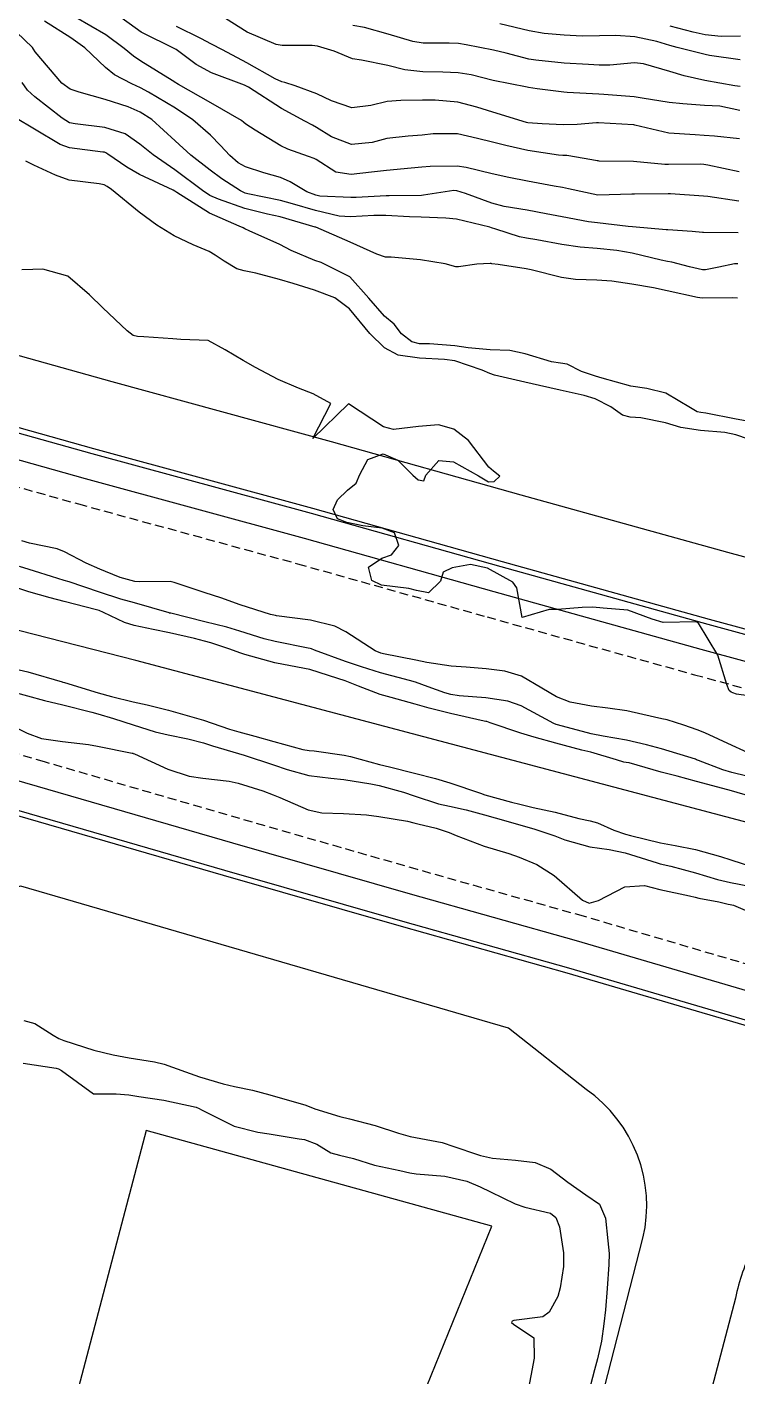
# Model space of a CAD drawing. Header units: metres. Extents: x 292545 to 299085, y 7450245 to 7463078.
# Drawn here: x 297437.6 to 297477.9, y 7452385 to 7452461.5 of the extents above; entities that cross this region are included whole.
import ezdxf

# ---------------------------------------------------------------- set-up
doc = ezdxf.new("R2010")
doc.units = ezdxf.units.M
doc.linetypes.add('DASHED', pattern=[0.75, 0.5, -0.25])
for name, color, linetype in [('Canteiro', 45, 'DASHED'), ('Ciclovia', 45, 'Continuous'), ('Curvas de Nivel 1m', 11, 'Continuous'), ('Curvas de Nivel 5m', 15, 'Continuous'), ('Edificações', 30, 'Continuous'), ('Hidrografia', 140, 'Continuous'), ('Vias Primárias', 230, 'Continuous')]:
    doc.layers.add(name, color=color, linetype=linetype)

msp = doc.modelspace()

# ---------------------------------------------------------------- linework, layer by layer
at = {"layer": 'Canteiro'}
for points in [[(297371.31, 7452453.637), (297386.443, 7452449.417), (297400.845, 7452445.425), (297417.444, 7452440.869), (297429.447, 7452437.533), (297440.491, 7452434.442), (297452.926, 7452431.049), (297463.675, 7452428.032), (297475.433, 7452424.759), (297488.714, 7452421.155), (297498.342, 7452418.574), (297510.25, 7452415.361), (297522.298, 7452412.199), (297532.202, 7452409.533), (297540.919, 7452407.221), (297550.874, 7452404.488), (297561.714, 7452401.435)], [(297564.342, 7452383.591), (297552.564, 7452386.999), (297540.607, 7452390.491), (297529.243, 7452393.729), (297517.137, 7452397.236), (297504.349, 7452400.861), (297493.795, 7452403.979), (297481.567, 7452407.41), (297469.149, 7452411.055), (297459.731, 7452413.702), (297449.651, 7452416.595), (297438.57, 7452419.81), (297431.209, 7452421.921), (297424.638, 7452423.562), (297410.285, 7452427.397), (297398.063, 7452430.787), (297384.406, 7452434.472), (297371.005, 7452438.251)]]:
    msp.add_lwpolyline(points, dxfattribs=at)
at = {"layer": 'Ciclovia'}
for points in [[(297562.508, 7452404.276), (297551.664, 7452407.33), (297541.688, 7452410.069), (297532.964, 7452412.383), (297523.056, 7452415.05), (297511.009, 7452418.211), (297499.108, 7452421.423), (297489.482, 7452424.003), (297476.215, 7452427.604), (297464.469, 7452430.873), (297453.713, 7452433.893), (297441.277, 7452437.285), (297430.239, 7452440.374), (297418.229, 7452443.712), (297401.629, 7452448.269), (297387.233, 7452452.259), (297372.098, 7452456.48)], [(297562.112, 7452402.86), (297551.271, 7452405.914), (297541.305, 7452408.65), (297532.584, 7452410.963), (297522.678, 7452413.63), (297510.631, 7452416.791), (297498.726, 7452420.004), (297489.1, 7452422.584), (297475.825, 7452426.187), (297464.074, 7452429.458), (297453.321, 7452432.476), (297440.886, 7452435.869), (297429.844, 7452438.959), (297417.838, 7452442.296), (297401.238, 7452446.852), (297386.839, 7452450.843), (297371.705, 7452455.063)], [(297563.945, 7452382.202), (297552.161, 7452385.611), (297540.207, 7452389.103), (297528.844, 7452392.34), (297516.739, 7452395.848), (297503.948, 7452399.473), (297493.395, 7452402.59), (297481.169, 7452406.022), (297468.75, 7452409.667), (297459.336, 7452412.312), (297449.25, 7452415.207), (297438.17, 7452418.422), (297430.835, 7452420.525), (297424.277, 7452422.163), (297409.906, 7452426.003), (297397.682, 7452429.394), (297384.022, 7452433.079), (297370.609, 7452436.861)], [(297551.71, 7452384.061), (297539.759, 7452387.551), (297528.398, 7452390.788), (297516.294, 7452394.295), (297503.499, 7452397.922), (297492.948, 7452401.038), (297480.723, 7452404.469), (297468.304, 7452408.114), (297458.895, 7452410.759), (297448.802, 7452413.655), (297437.722, 7452416.87), (297430.417, 7452418.965), (297423.873, 7452420.599), (297409.482, 7452424.444), (297397.255, 7452427.836), (297383.592, 7452431.522), (297370.167, 7452435.308)]]:
    msp.add_lwpolyline(points, dxfattribs=at)
at = {"layer": 'Curvas de Nivel 1m', "flags": 128}
for points, elevation in [([(297477.905, 7452448.057), (297477.712, 7452448.055), (297476.829, 7452447.871), (297476.063, 7452447.716), (297475.901, 7452447.722), (297475.153, 7452447.891), (297474.157, 7452448.158), (297473.906, 7452448.197), (297473.558, 7452448.262), (297471.91, 7452448.666), (297471.033, 7452448.818), (297469.913, 7452448.932), (297468.96, 7452449.01), (297467.915, 7452449.153), (297466.493, 7452449.419), (297465.918, 7452449.508), (297465.505, 7452449.592), (297464.168, 7452450.026), (297463.924, 7452450.104), (297463.821, 7452450.134), (297461.931, 7452450.603), (297461.331, 7452450.657), (297459.932, 7452450.7), (297459.279, 7452450.734), (297457.933, 7452450.804), (297457.245, 7452450.795), (297455.932, 7452450.727), (297455.286, 7452450.773), (297453.937, 7452451.077), (297452.64, 7452451.462), (297451.945, 7452451.652), (297450.108, 7452452.031), (297449.951, 7452452.068), (297449.681, 7452452.194), (297448.631, 7452452.881), (297447.964, 7452453.366), (297446.872, 7452454.231), (297445.981, 7452455.044), (297444.649, 7452456.253), (297443.999, 7452456.668), (297443.314, 7452456.959), (297442.009, 7452457.38), (297440.528, 7452457.792), (297440.018, 7452457.971), (297439.554, 7452458.315), (297438.041, 7452460.089), (297437.95, 7452460.239), (297437.877, 7452460.332), (297436.069, 7452462.073)], 694), ([(297477.949, 7452451.607), (297476.2, 7452451.878), (297475.953, 7452451.906), (297474.072, 7452452.026), (297473.954, 7452452.027), (297472.029, 7452452.004), (297471.954, 7452452.006), (297471.878, 7452452.007), (297469.953, 7452451.95), (297468.299, 7452452.317), (297467.957, 7452452.383), (297467.479, 7452452.464), (297465.96, 7452452.747), (297464.9, 7452452.954), (297463.964, 7452453.166), (297462.487, 7452453.526), (297461.968, 7452453.603), (297460.449, 7452453.584), (297459.968, 7452453.538), (297459.373, 7452453.485), (297457.965, 7452453.357), (297457.11, 7452453.254), (297455.963, 7452453.13), (297455.093, 7452453.258), (297453.971, 7452453.973), (297453.866, 7452454.035), (297453.551, 7452454.146), (297452.368, 7452454.555), (297451.979, 7452454.751), (297450.525, 7452455.647), (297449.991, 7452455.98), (297449.88, 7452456.08), (297449.742, 7452456.194), (297448.008, 7452457.195), (297446.166, 7452458.238), (297446.078, 7452458.293), (297446.024, 7452458.327), (297445.804, 7452458.464), (297444.036, 7452459.557), (297443.611, 7452459.839), (297443.091, 7452460.274), (297442.054, 7452461.05), (297440.337, 7452462.039)], 696), ([(297477.967, 7452453.272), (297476.195, 7452453.653), (297475.971, 7452453.697), (297475.794, 7452453.705), (297473.971, 7452453.693), (297473.761, 7452453.702), (297471.972, 7452453.858), (297470.03, 7452453.892), (297469.972, 7452453.894), (297469.923, 7452453.901), (297469.614, 7452453.955), (297468.195, 7452454.196), (297467.975, 7452454.21), (297467.733, 7452454.225), (297465.978, 7452454.495), (297464.735, 7452454.773), (297463.982, 7452454.958), (297463.13, 7452455.178), (297461.987, 7452455.432), (297460.61, 7452455.44), (297459.986, 7452455.367), (297459.204, 7452455.301), (297457.984, 7452455.164), (297457.15, 7452454.939), (297455.98, 7452454.82), (297454.845, 7452455.271), (297453.989, 7452455.796), (297453.769, 7452455.922), (297453.325, 7452456.15), (297452.004, 7452456.876), (297450.13, 7452458.08), (297450.022, 7452458.141), (297449.906, 7452458.191), (297448.03, 7452458.889), (297447.177, 7452459.366), (297446.043, 7452460.219), (297446, 7452460.24), (297444.057, 7452461.208), (297442.553, 7452462.283)], 697), ([(297478.006, 7452456.76), (297476.885, 7452456.996), (297476.01, 7452457.04), (297474.771, 7452457.139), (297474.013, 7452457.219), (297472.477, 7452457.464), (297472.017, 7452457.534), (297470.303, 7452457.663), (297470.019, 7452457.677), (297468.221, 7452457.776), (297468.02, 7452457.792), (297466.512, 7452457.995), (297466.024, 7452458.069), (297465.944, 7452458.08), (297464.027, 7452458.467), (297462.773, 7452458.782), (297462.031, 7452458.902), (297461.161, 7452458.93), (297460.032, 7452458.947), (297459.007, 7452459.059), (297458.035, 7452459.308), (297456.547, 7452459.606), (297456.039, 7452459.691), (297454.996, 7452460.13), (297454.047, 7452460.415), (297453.745, 7452460.447), (297452.047, 7452460.449), (297451.714, 7452460.507), (297450.058, 7452461.206), (297448.479, 7452462.206)], 699), ([(297477.986, 7452455.15), (297476.567, 7452455.295), (297475.987, 7452455.334), (297475.47, 7452455.37), (297473.989, 7452455.468), (297472.053, 7452455.929), (297471.993, 7452455.945), (297471.974, 7452455.949), (297469.995, 7452456.063), (297469.885, 7452456.061), (297468.789, 7452455.968), (297467.992, 7452455.937), (297466.796, 7452455.992), (297465.994, 7452456.062), (297465.915, 7452456.079), (297464.003, 7452456.66), (297463.088, 7452456.952), (297462.011, 7452457.231), (297460.726, 7452457.349), (297460.012, 7452457.335), (297458.781, 7452457.319), (297458.01, 7452457.265), (297457.075, 7452457.041), (297456.005, 7452456.907), (297454.839, 7452457.303), (297454.016, 7452457.704), (297452.782, 7452458.159), (297452.202, 7452458.345), (297452.025, 7452458.39), (297451.647, 7452458.554), (297450.036, 7452459.467), (297448.659, 7452460.204), (297448.048, 7452460.518), (297447.433, 7452460.839), (297446.062, 7452461.515)], 698), ([(297478.041, 7452459.629), (297476.286, 7452459.878), (297476.043, 7452459.932), (297474.464, 7452460.321), (297474.048, 7452460.439), (297473.3, 7452460.668), (297472.053, 7452460.94), (297470.982, 7452461.012), (297470.053, 7452460.984), (297469.065, 7452460.976), (297468.053, 7452461.024), (297466.913, 7452461.133), (297466.056, 7452461.276), (297464.398, 7452461.678)], 701), ([(297478.054, 7452460.969), (297476.962, 7452460.963), (297476.055, 7452461.058), (297475.365, 7452461.2), (297474.059, 7452461.54)], 702), ([(297477.877, 7452446.122), (297477.603, 7452446.136), (297475.876, 7452446.117), (297475.616, 7452446.145), (297473.882, 7452446.525), (297473.107, 7452446.696), (297471.888, 7452446.912), (297470.755, 7452447.076), (297469.891, 7452447.137), (297468.692, 7452447.167), (297467.893, 7452447.292), (297466.173, 7452447.724), (297465.9, 7452447.781), (297464.311, 7452448.024), (297463.937, 7452448.063), (297463.903, 7452448.072), (297463.851, 7452448.083), (297463.085, 7452448.038), (297462.058, 7452447.891), (297461.901, 7452447.896), (297461.295, 7452448.056), (297459.905, 7452448.288), (297458.241, 7452448.43), (297457.906, 7452448.445), (297457.41, 7452448.603), (297455.915, 7452449.295), (297453.957, 7452450.14), (297453.923, 7452450.148), (297451.931, 7452450.73), (297451.225, 7452450.886), (297449.938, 7452451.19), (297448.436, 7452451.722), (297447.949, 7452451.943), (297447.524, 7452452.224), (297445.964, 7452453.383), (297444.739, 7452454.252), (297443.979, 7452454.85), (297443.137, 7452455.425), (297441.988, 7452455.797), (297440.305, 7452455.992), (297439.99, 7452456.065), (297439.566, 7452456.314), (297438.015, 7452457.533), (297437.601, 7452457.918), (297437.304, 7452458.341)], 693), ([(297478.535, 7452439.113), (297477.797, 7452439.26), (297476.088, 7452439.589), (297475.8, 7452439.625), (297475.586, 7452439.669), (297475.208, 7452439.889), (297473.815, 7452440.723), (297472.746, 7452440.994), (297471.821, 7452441.129), (297470.204, 7452441.57), (297469.829, 7452441.686), (297469.035, 7452441.962), (297468.224, 7452442.361), (297467.837, 7452442.427), (297467.327, 7452442.496), (297465.842, 7452442.955), (297464.969, 7452443.138), (297463.844, 7452443.183), (297462.595, 7452443.293), (297461.846, 7452443.405), (297460.398, 7452443.514), (297459.848, 7452443.53), (297459.4, 7452443.628), (297458.823, 7452444.085), (297458.399, 7452444.633), (297457.863, 7452445.092), (297456.968, 7452446.109), (297455.891, 7452447.329), (297454.254, 7452448.136), (297453.904, 7452448.241), (297452.567, 7452448.818), (297451.913, 7452449.153), (297450.167, 7452449.941), (297449.921, 7452450.047), (297449.829, 7452450.098), (297449.618, 7452450.195), (297447.934, 7452450.934), (297446.08, 7452452.11), (297445.952, 7452452.191), (297445.858, 7452452.241), (297443.962, 7452453.123), (297443.232, 7452453.537), (297442.16, 7452454.287), (297442.046, 7452454.361), (297441.974, 7452454.388), (297441.866, 7452454.399), (297439.976, 7452454.648), (297439.458, 7452454.838), (297437.993, 7452455.69), (297436.927, 7452456.346)], 692), ([(297479.285, 7452437.845), (297477.788, 7452438.365), (297477.168, 7452438.487), (297475.79, 7452438.599), (297474.673, 7452438.778), (297473.794, 7452439.046), (297472.399, 7452439.322), (297471.797, 7452439.362), (297471.347, 7452439.485), (297470.699, 7452439.941), (297469.81, 7452440.4), (297469.185, 7452440.587), (297467.817, 7452440.903), (297466.648, 7452441.165), (297465.823, 7452441.341), (297464.101, 7452441.754), (297463.83, 7452441.848), (297463.404, 7452442.034), (297461.838, 7452442.551), (297461.258, 7452442.637), (297459.839, 7452442.702), (297458.633, 7452442.88), (297457.845, 7452443.288), (297457.024, 7452444.108), (297455.867, 7452445.513), (297455.044, 7452446.128), (297453.887, 7452446.559), (297452.67, 7452446.938), (297451.893, 7452447.171), (297450.557, 7452447.523), (297449.898, 7452447.655), (297449.479, 7452447.777), (297448.763, 7452448.207), (297448.252, 7452448.561), (297447.908, 7452448.753), (297447.005, 7452449.137), (297445.917, 7452449.648), (297444.932, 7452450.25), (297443.934, 7452451), (297442.365, 7452452.284), (297442.122, 7452452.455), (297441.955, 7452452.533), (297441.66, 7452452.589), (297439.958, 7452452.813), (297439.187, 7452453.092), (297437.966, 7452453.654), (297437.509, 7452453.878)], 691), ([(297479.563, 7452419.84), (297477.576, 7452420.735), (297476.018, 7452421.452), (297475.589, 7452421.628), (297474.834, 7452421.898), (297473.891, 7452422.201), (297473.596, 7452422.259), (297473.17, 7452422.342), (297471.601, 7452422.704), (297470.524, 7452422.868), (297469.603, 7452422.97), (297468.38, 7452423.197), (297467.608, 7452423.498), (297466.78, 7452423.988), (297465.623, 7452424.667), (297464.687, 7452424.954), (297463.629, 7452425.089), (297462.485, 7452425.186), (297461.631, 7452425.249), (297460.248, 7452425.449), (297459.636, 7452425.583), (297457.795, 7452425.944), (297457.641, 7452425.977), (297457.333, 7452426.103), (297455.654, 7452427.198), (297455.041, 7452427.514), (297453.66, 7452427.859), (297451.732, 7452428.1), (297451.662, 7452428.112), (297451.387, 7452428.173), (297449.668, 7452428.724), (297448.576, 7452429.111), (297447.675, 7452429.41), (297445.93, 7452429.996), (297445.69, 7452430.036), (297443.931, 7452430.016), (297443.69, 7452430.046), (297442.851, 7452430.273), (297442.017, 7452430.606), (297441.697, 7452430.735), (297440.922, 7452431.076), (297439.707, 7452431.733), (297439.283, 7452431.891), (297437.712, 7452432.211), (297437.274, 7452432.344)], 689), ([(297478.404, 7452419.002), (297477.556, 7452419.21), (297477.052, 7452419.362), (297475.672, 7452419.888), (297475.564, 7452419.936), (297475.494, 7452419.961), (297473.572, 7452420.544), (297472.713, 7452420.781), (297471.58, 7452421.05), (297470.26, 7452421.273), (297469.585, 7452421.412), (297467.66, 7452421.911), (297467.592, 7452421.928), (297467.463, 7452421.981), (297465.603, 7452422.992), (297464.86, 7452423.266), (297463.607, 7452423.449), (297462.093, 7452423.56), (297461.609, 7452423.638), (297461.283, 7452423.729), (297460.331, 7452424.069), (297459.617, 7452424.325), (297459.281, 7452424.421), (297457.624, 7452424.871), (297456.543, 7452425.197), (297455.634, 7452425.5), (297453.886, 7452426.146), (297453.718, 7452426.224), (297453.644, 7452426.246), (297453.528, 7452426.267), (297451.648, 7452426.647), (297451.024, 7452426.801), (297449.653, 7452427.228), (297448.903, 7452427.449), (297447.658, 7452427.754), (297445.724, 7452428.239), (297445.663, 7452428.256), (297445.641, 7452428.263), (297443.672, 7452428.832), (297442.896, 7452429.051), (297441.68, 7452429.431), (297439.972, 7452430.024), (297439.69, 7452430.107), (297438.968, 7452430.321), (297437.997, 7452430.636), (297437.697, 7452430.725), (297437.144, 7452430.9)], 688), ([(297478.634, 7452417.849), (297477.546, 7452418.167), (297476.19, 7452418.521), (297475.551, 7452418.705), (297474.458, 7452418.997), (297473.556, 7452419.224), (297471.733, 7452419.757), (297471.561, 7452419.779), (297471.423, 7452419.793), (297471.007, 7452419.938), (297469.569, 7452420.355), (297469.053, 7452420.483), (297467.576, 7452420.882), (297466.351, 7452421.223), (297465.585, 7452421.442), (297463.85, 7452422.026), (297463.661, 7452422.097), (297463.594, 7452422.108), (297463.501, 7452422.124), (297461.598, 7452422.556), (297460.39, 7452422.857), (297459.603, 7452423.092), (297458.231, 7452423.469), (297457.608, 7452423.641), (297456.379, 7452424.112), (297455.617, 7452424.401), (297455.204, 7452424.541), (297453.626, 7452425.047), (297452.525, 7452425.265), (297451.632, 7452425.43), (297449.921, 7452425.905), (297449.64, 7452425.997), (297449.077, 7452426.198), (297447.995, 7452426.563), (297447.647, 7452426.659), (297447.071, 7452426.804), (297445.652, 7452427.136), (297444.727, 7452427.327), (297443.656, 7452427.551), (297443.101, 7452427.712), (297441.92, 7452428.286), (297441.664, 7452428.395), (297441.52, 7452428.436), (297439.672, 7452428.906), (297438.886, 7452429.111), (297437.68, 7452429.462), (297436.063, 7452429.98)], 687), ([(297436.883, 7452425.089), (297437.622, 7452424.923), (297439.573, 7452424.352), (297439.613, 7452424.341), (297439.703, 7452424.309), (297441.607, 7452423.73), (297442.372, 7452423.515), (297443.602, 7452423.218), (297444.388, 7452423.046), (297445.598, 7452422.737), (297447.444, 7452422.221), (297447.592, 7452422.175), (297449.065, 7452421.676), (297449.586, 7452421.519), (297450.494, 7452421.27), (297451.581, 7452420.966), (297453.217, 7452420.513), (297453.576, 7452420.459), (297453.87, 7452420.439), (297455.574, 7452420.201), (297455.918, 7452420.117), (297457.566, 7452419.667), (297458.129, 7452419.53), (297459.559, 7452419.182), (297460.741, 7452418.876), (297461.552, 7452418.632), (297463.291, 7452418.033), (297463.542, 7452417.952), (297465.066, 7452417.535), (297465.537, 7452417.41), (297466.296, 7452417.232), (297467.533, 7452416.954), (297468.886, 7452416.61), (297469.528, 7452416.475), (297469.931, 7452416.358), (297470.87, 7452415.94), (297471.52, 7452415.714), (297471.81, 7452415.636), (297473.513, 7452415.219), (297474.348, 7452415.064), (297475.507, 7452414.845), (297476.916, 7452414.454), (297477.499, 7452414.264), (297478.779, 7452413.847)], 687), ([(297435.977, 7452423.989), (297437.605, 7452423.554), (297438.57, 7452423.293), (297439.6, 7452423.045), (297441.252, 7452422.637), (297441.595, 7452422.544), (297442.473, 7452422.281), (297443.589, 7452421.91), (297444.846, 7452421.511), (297445.584, 7452421.34), (297446.697, 7452421.114), (297447.58, 7452420.885), (297448.096, 7452420.73), (297449.574, 7452420.283), (297449.897, 7452420.187), (297451.565, 7452419.654), (297452.338, 7452419.386), (297453.556, 7452419.043), (297454.801, 7452418.884), (297455.553, 7452418.811), (297457.08, 7452418.575), (297457.548, 7452418.47), (297458.938, 7452418.086), (297459.541, 7452417.893), (297460.919, 7452417.442), (297461.535, 7452417.295), (297462.487, 7452417.087), (297463.531, 7452416.807), (297464.14, 7452416.631), (297465.525, 7452416.247), (297466.38, 7452415.991), (297467.517, 7452415.61), (297468.093, 7452415.396), (297469.508, 7452414.997), (297470.603, 7452414.847), (297471.504, 7452414.657), (297473.319, 7452414.089), (297473.495, 7452414.04), (297474.099, 7452413.904), (297475.489, 7452413.52), (297476.752, 7452413.137), (297477.484, 7452412.973), (297478.56, 7452412.771)], 688), ([(297435.683, 7452422.359), (297437.584, 7452421.436), (297438.388, 7452421.135), (297439.58, 7452420.972), (297441.069, 7452420.804), (297441.577, 7452420.7), (297443.531, 7452420.313), (297443.573, 7452420.3), (297443.598, 7452420.294), (297443.679, 7452420.268), (297445.56, 7452419.391), (297446.771, 7452419.012), (297447.553, 7452418.88), (297449.038, 7452418.71), (297449.549, 7452418.604), (297450.949, 7452418.176), (297451.541, 7452417.95), (297451.921, 7452417.784), (297453.532, 7452417.088), (297454.307, 7452416.915), (297455.531, 7452416.88), (297456.835, 7452416.801), (297457.529, 7452416.715), (297459.154, 7452416.456), (297459.526, 7452416.355), (297459.747, 7452416.298), (297460.779, 7452416.061), (297461.519, 7452415.811), (297461.925, 7452415.638), (297463.508, 7452415.033), (297464.9, 7452414.611), (297465.499, 7452414.408), (297466.492, 7452413.99), (297467.487, 7452413.366), (297469.082, 7452411.964), (297469.471, 7452411.794), (297469.99, 7452411.952), (297471.481, 7452412.718), (297472.606, 7452412.794), (297473.48, 7452412.58), (297475.156, 7452412.213), (297475.475, 7452412.137), (297475.681, 7452412.092), (297476.823, 7452411.87), (297477.346, 7452411.736), (297477.471, 7452411.715), (297477.652, 7452411.677), (297479.464, 7452410.905)], 689), ([(297437.359, 7452402.717), (297439.219, 7452402.448), (297439.354, 7452402.405), (297439.525, 7452402.308), (297441.34, 7452400.986), (297442.626, 7452400.991), (297443.34, 7452400.938), (297443.909, 7452400.831), (297445.337, 7452400.627), (297447.163, 7452400.222), (297447.332, 7452400.159), (297447.475, 7452400.075), (297449.317, 7452399.15), (297450.671, 7452398.821), (297451.311, 7452398.712), (297453.018, 7452398.442), (297453.307, 7452398.389), (297454.011, 7452398.139), (297454.806, 7452397.636), (297455.297, 7452397.516), (297456.088, 7452397.319), (297457.291, 7452396.94), (297458.73, 7452396.644), (297459.287, 7452396.501), (297459.655, 7452396.442), (297461.286, 7452396.321), (297462.528, 7452396.038), (297463.28, 7452395.718), (297463.869, 7452395.432), (297465.27, 7452394.739), (297465.819, 7452394.552), (297467.265, 7452394.212), (297467.567, 7452393.977), (297467.783, 7452393.446), (297468.018, 7452391.972), (297468, 7452391.197), (297467.822, 7452389.974), (297467.683, 7452389.498), (297467.192, 7452388.604), (297466.829, 7452388.345), (297465.185, 7452388.127), (297465.095, 7452388.1), (297465.054, 7452388.011), (297465.182, 7452387.926), (297466.33, 7452387.148), (297466.342, 7452385.992), (297466.149, 7452384.991), (297465.964, 7452383.998)], 691)]:
    msp.add_lwpolyline(points, dxfattribs=dict(at, elevation=elevation))
at = {"layer": 'Curvas de Nivel 5m', "flags": 128}
for points, elevation in [([(297477.923, 7452449.823), (297475.96, 7452449.842), (297475.923, 7452449.841), (297475.887, 7452449.845), (297475.303, 7452449.889), (297473.924, 7452449.988), (297473.841, 7452449.994), (297471.926, 7452450.155), (297471.681, 7452450.179), (297469.929, 7452450.378), (297469.436, 7452450.452), (297467.934, 7452450.72), (297467.033, 7452450.893), (297465.939, 7452451.096), (297464.645, 7452451.317), (297463.945, 7452451.5), (297462.446, 7452452.045), (297461.955, 7452452.21), (297461.785, 7452452.221), (297460.807, 7452452.061), (297460.07, 7452451.95), (297459.951, 7452451.943), (297458.128, 7452451.92), (297457.95, 7452451.913), (297456.245, 7452451.821), (297455.948, 7452451.815), (297454.191, 7452451.896), (297453.95, 7452451.946), (297453.447, 7452452.148), (297452.508, 7452452.712), (297451.961, 7452452.951), (297451.013, 7452453.229), (297449.967, 7452453.567), (297449.558, 7452453.785), (297449.077, 7452454.203), (297448.548, 7452454.781), (297447.984, 7452455.365), (297446.973, 7452456.23), (297446.003, 7452456.889), (297444.474, 7452457.797), (297444.02, 7452458.043), (297443.527, 7452458.267), (297442.531, 7452458.785), (297442.032, 7452459.193), (297440.848, 7452460.302), (297440.051, 7452460.876), (297438.56, 7452461.83)], 695), ([(297478.025, 7452458.116), (297477.726, 7452458.163), (297476.029, 7452458.468), (297474.855, 7452458.721), (297474.033, 7452458.964), (297472.551, 7452459.411), (297472.038, 7452459.463), (297470.644, 7452459.337), (297470.037, 7452459.324), (297469.435, 7452459.357), (297468.038, 7452459.45), (297466.432, 7452459.604), (297466.04, 7452459.673), (297464.748, 7452460.013), (297464.045, 7452460.184), (297462.492, 7452460.488), (297462.051, 7452460.558), (297461.522, 7452460.584), (297460.05, 7452460.572), (297459.466, 7452460.665), (297458.058, 7452461.086), (297456.713, 7452461.463), (297456.065, 7452461.573)], 700), ([(297479.609, 7452423.412), (297477.824, 7452423.645), (297477.612, 7452423.724), (297477.523, 7452423.772), (297477.413, 7452423.862), (297477.283, 7452424.198), (297476.762, 7452425.869), (297475.661, 7452427.688), (297475.543, 7452427.763), (297473.661, 7452427.727), (297473.039, 7452427.916), (297471.668, 7452428.415), (297470.251, 7452428.533), (297469.669, 7452428.583), (297469.059, 7452428.576), (297467.668, 7452428.464), (297467.193, 7452428.46), (297465.663, 7452428), (297465.366, 7452429.691), (297465.127, 7452430.008), (297463.694, 7452430.801), (297462.733, 7452431.004), (297461.695, 7452430.827), (297461.174, 7452430.572), (297461.023, 7452430.057), (297460.346, 7452429.394), (297459.678, 7452429.532), (297459.241, 7452429.639), (297457.68, 7452429.843), (297457.127, 7452430.106), (297456.937, 7452430.865), (297457.702, 7452431.364), (297458.249, 7452431.547), (297458.666, 7452432.086), (297458.43, 7452432.8), (297457.723, 7452433.071), (297456.625, 7452433.21), (297455.726, 7452433.387), (297455.194, 7452433.594), (297454.937, 7452434.132), (297455.189, 7452434.681), (297455.75, 7452435.233), (297456.243, 7452435.627), (297456.448, 7452436.113), (297456.914, 7452436.966), (297457.775, 7452437.291), (297458.611, 7452436.927), (297459.453, 7452436.075), (297459.759, 7452435.807), (297460.08, 7452435.745), (297460.202, 7452436.066), (297460.929, 7452436.901), (297461.771, 7452436.835), (297463.19, 7452436.036), (297463.758, 7452435.692), (297464.067, 7452435.717), (297464.395, 7452436.021), (297464.034, 7452436.294), (297463.768, 7452436.53), (297462.616, 7452438.042), (297461.789, 7452438.692), (297460.921, 7452438.929), (297459.791, 7452438.829), (297458.371, 7452438.673), (297457.79, 7452438.809), (297455.803, 7452440.12), (297453.783, 7452438.15), (297454.805, 7452440.135), (297453.811, 7452440.691), (297452.972, 7452441.002), (297451.823, 7452441.499), (297450.533, 7452442.183), (297449.837, 7452442.569), (297448.815, 7452443.177), (297447.848, 7452443.72), (297446.308, 7452443.775), (297445.849, 7452443.805), (297444.194, 7452443.912), (297443.85, 7452443.93), (297443.586, 7452443.999), (297443.263, 7452444.269), (297441.872, 7452445.556), (297441.112, 7452446.298), (297439.893, 7452447.357), (297438.463, 7452447.759), (297437.897, 7452447.73), (297437.278, 7452447.72)], 690), ([(297437.391, 7452405.14), (297438.026, 7452404.967), (297439.05, 7452404.315), (297439.38, 7452404.132), (297439.666, 7452404.02), (297441.37, 7452403.454), (297442.453, 7452403.193), (297443.364, 7452403.033), (297444.815, 7452402.795), (297445.359, 7452402.669), (297446.568, 7452402.228), (297447.35, 7452401.953), (297448.692, 7452401.552), (297449.345, 7452401.401), (297450.358, 7452401.2), (297451.341, 7452400.934), (297451.94, 7452400.765), (297453.335, 7452400.36), (297453.487, 7452400.301), (297453.909, 7452400.141), (297455.327, 7452399.704), (297455.867, 7452399.573), (297457.319, 7452399.184), (297458.649, 7452398.751), (297459.31, 7452398.567), (297461.133, 7452398.225), (297461.305, 7452398.178), (297461.626, 7452398.047), (297463.297, 7452397.483), (297463.987, 7452397.333), (297465.295, 7452397.231), (297466.4, 7452397.099), (297467.29, 7452396.718), (297468.257, 7452395.97), (297469.276, 7452395.259), (297470.046, 7452394.723), (297470.383, 7452393.943), (297470.53, 7452392.654), (297470.601, 7452391.939), (297470.59, 7452391.303), (297470.488, 7452389.947), (297470.399, 7452388.744), (297470.3, 7452387.949), (297470.156, 7452386.967), (297469.929, 7452385.952), (297469.773, 7452385.337), (297469.405, 7452383.957)], 690)]:
    msp.add_lwpolyline(points, dxfattribs=dict(at, elevation=elevation))
at = {"layer": 'Edificações'}
msp.add_lwpolyline([(297463.938, 7452393.481), (297444.325, 7452398.902), (297440.313, 7452383.612), (297442.698, 7452382.986), (297428.305, 7452327.971), (297435.507, 7452326.071), (297443.5, 7452323.885), (297447.98, 7452342.172), (297458.035, 7452378.967)], close=True, dxfattribs=at)
at = {"layer": 'Hidrografia'}
msp.add_lwpolyline([(297566.566, 7452391.545), (297548.063, 7452397.075), (297532.362, 7452401.374), (297514.099, 7452406.637), (297497.009, 7452410.88), (297480.718, 7452415.766), (297461.656, 7452420.814), (297443.74, 7452425.567), (297423.98, 7452430.611), (297407.317, 7452435.634), (297391.107, 7452439.984), (297376.127, 7452444.016), (297360.132, 7452448.582), (297342.964, 7452453.305), (297330.894, 7452456.832), (297323.175, 7452461.774), (297316.418, 7452468.127), (297312.668, 7452477.322), (297310.831, 7452488.807), (297307.714, 7452506.358), (297303.442, 7452524.507), (297300.367, 7452542.661), (297294.944, 7452558.082), (297288.58, 7452571.667)], dxfattribs=at)
at = {"layer": 'Vias Primárias'}
for points in [[(297464.898, 7452404.709), (297437.231, 7452412.77), (297433.748, 7452411.78), (297432.947, 7452411.523), (297426.426, 7452413.337), (297405.125, 7452419.526), (297378.934, 7452426.081), (297360.132, 7452431.444), (297338.13, 7452437.739), (297334.353, 7452439.254), (297319.812, 7452443.75, -0.15072), (297306.572, 7452452.789, -0.022151), (297298.688, 7452463.641), (297297.199, 7452467.337), (297294.518, 7452480.763), (297291.806, 7452495.812), (297289.352, 7452508.83)], [(297453.002, 7452316.662), (297455.474, 7452327.519), (297459.214, 7452342.747), (297464.123, 7452361.136), (297469.095, 7452379.466), (297472.515, 7452392.801, 0.307262), (297469.296, 7452401.236), (297464.898, 7452404.709)], [(297519.536, 7452379.902, 0.303303), (297515.326, 7452388.048), (297513.769, 7452390.509), (297491.524, 7452397.106), (297486.296, 7452396.312, 0.307582), (297478.769, 7452392.27, 0.070295), (297477.766, 7452389.396), (297475.786, 7452381.845)]]:
    msp.add_lwpolyline(points, format="xyb", dxfattribs=at)
for points in [[(297552.798, 7452411.405), (297542.79, 7452414.152), (297534.055, 7452416.468), (297524.142, 7452419.137), (297512.097, 7452422.298), (297500.206, 7452425.507), (297490.584, 7452428.087), (297477.336, 7452431.682), (297465.608, 7452434.946), (297454.841, 7452437.969), (297442.404, 7452441.362), (297431.375, 7452444.448), (297419.355, 7452447.789), (297402.754, 7452452.346), (297388.366, 7452456.334), (297373.227, 7452460.555)], [(297562.589, 7452404.565), (297551.745, 7452407.619), (297541.766, 7452410.359), (297533.041, 7452412.672), (297523.133, 7452415.34), (297511.086, 7452418.501), (297499.186, 7452421.713), (297489.56, 7452424.293), (297476.294, 7452427.893), (297464.55, 7452431.162), (297453.793, 7452434.182), (297441.357, 7452437.574), (297430.32, 7452440.663), (297418.309, 7452444.002), (297401.709, 7452448.558), (297387.313, 7452452.548), (297372.178, 7452456.769)], [(297551.626, 7452383.772), (297539.676, 7452387.263), (297528.315, 7452390.5), (297516.211, 7452394.007), (297503.415, 7452397.634), (297492.865, 7452400.75), (297480.64, 7452404.181), (297468.221, 7452407.826), (297458.813, 7452410.47), (297448.719, 7452413.367), (297437.639, 7452416.582), (297430.339, 7452418.675), (297423.798, 7452420.308), (297409.403, 7452424.155), (297397.176, 7452427.546), (297383.512, 7452431.233), (297370.084, 7452435.019)]]:
    msp.add_lwpolyline(points, dxfattribs=at)

doc.saveas('drawing.dxf')
